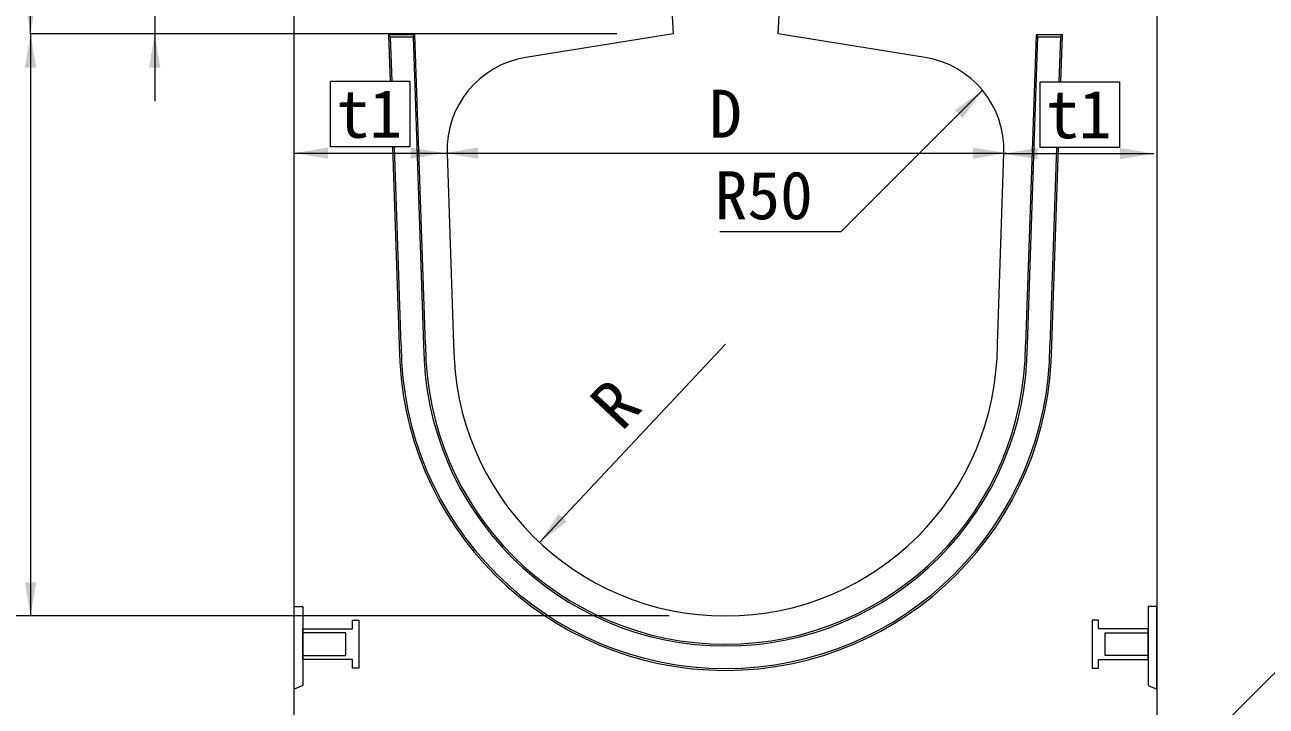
# Model space of a CAD drawing. Units: millimetres at full size; details may follow other scales. Extents: x -5959 to -1759, y 1019 to 6959.
# Drawn here: x -5212 to -4550, y 4840 to 5203 of the extents above; entities that cross this region are included whole.
import ezdxf
from ezdxf.enums import TextEntityAlignment as Align

# ---------------------------------------------------------------- set-up
doc = ezdxf.new("R2010")
doc.units = ezdxf.units.MM
doc.header["$LTSCALE"] = 10
doc.linetypes.add('DASHED', pattern=[7.5, 6, -1.5])
for name, color, linetype, lineweight in [('KIJUN', 253, 'Continuous', 5), ('SUNPO_S10', 3, 'Continuous', 9), ('補助線', 8, 'Continuous', 5)]:
    doc.layers.add(name, color=color, linetype=linetype, lineweight=lineweight)
doc.styles.add('ＭＳ ゴシック', font='')
doc.styles.get('ＭＳ ゴシック').set_extended_font_data('MS Gothic')

# ---------------------------------------------------------------- blocks, each defined once
blk = doc.blocks.new('filled_arrow')
at = {"color": 0, "linetype": 'Continuous', "lineweight": -2}
blk.add_solid([(7.5, 1.25), (0, 0), (7.5, -1.25)], dxfattribs=at)

msp = doc.modelspace()

# ---------------------------------------------------------------- linework, layer by layer
at = {"layer": 'KIJUN', "color": 3, "lineweight": 20}
for p, q in [((-5018.18, 5198.13), (-5017.15, 5197.13)), ((-5018.18, 5198.13), (-5017.15, 5197.13)), ((-5005.14, 5197.13), (-5004.17, 5198.13)), ((-5005.14, 5197.13), (-5004.17, 5198.13)), ((-4672.86, 5198.13), (-4671.89, 5197.13)), ((-4659.88, 5197.13), (-4658.85, 5198.13))]:
    msp.add_line(p, q, dxfattribs=at)
at = {"layer": 'KIJUN', "color": 3}
for p, q in [((-5016.13, 5138.29), (-5012.51, 5032.61)), ((-5011.51, 5032.63), (-5015.13, 5138.29)), ((-4661.91, 5138.04), (-4665.52, 5032.63)), ((-4664.52, 5032.61), (-4660.91, 5138.04))]:
    msp.add_line(p, q, dxfattribs=at)
at = {"layer": 'KIJUN', "color": 7, "lineweight": 20}
for p, q in [((-4987, 5135.02), (-4983.51, 5033.13)), ((-4693.51, 5033.13), (-4690.03, 5135.02))]:
    msp.add_line(p, q, dxfattribs=at)
msp.add_lwpolyline([(-4732.1, 5186.1), (-4810.51, 5198.65), (-4808.01, 5244.93), (-4808.01, 5248.13), (-4795.01, 5248.13), (-4795.01, 5298.13), (-4611.51, 5298.13), (-4608.51, 5268.13), (-4608.51, 4813.13), (-4628.51, 4793.13), (-5048.51, 4793.13), (-5068.51, 4813.13), (-5068.51, 5268.13), (-5065.51, 5298.13), (-4882.01, 5298.13), (-4882.01, 5248.13), (-4869.01, 5248.13), (-4869.01, 5244.93), (-4866.51, 5198.65), (-4944.93, 5186.1)], dxfattribs=at)
at = {"layer": 'KIJUN', "color": 3}
for points in [[(-4998.51, 5032.87), (-5004.17, 5198.13), (-5018.18, 5198.13), (-5017.33, 5173.32)], [(-4659.71, 5173.07), (-4658.85, 5198.13), (-4672.86, 5198.13), (-4678.52, 5032.87)], [(-5016.33, 5173.32), (-5017.15, 5197.13), (-5005.14, 5197.13), (-4999.51, 5032.85)], [(-4677.52, 5032.85), (-4671.89, 5197.13), (-4659.88, 5197.13), (-4660.71, 5173.07)]]:
    msp.add_lwpolyline(points, dxfattribs=at)
at = {"layer": 'KIJUN', "color": 7, "lineweight": 9}
for points in [[(-5068.51, 4849.13), (-5068.51, 4893.13), (-5064.01, 4893.13), (-5064.01, 4851.13)], [(-4608.51, 4849.13), (-4608.51, 4893.13), (-4613.01, 4893.13), (-4613.01, 4851.13)]]:
    msp.add_lwpolyline(points, close=True, dxfattribs=at)
at = {"layer": 'KIJUN', "color": 7, "linetype": 'DASHED', "lineweight": 9}
for points in [[(-5064.01, 4864.91), (-5064.01, 4881.36), (-5037.51, 4881.36), (-5037.51, 4885.88), (-5034.01, 4885.88), (-5034.01, 4860.38), (-5037.51, 4860.38), (-5037.51, 4864.91)], [(-4613.01, 4864.91), (-4613.01, 4881.36), (-4639.51, 4881.36), (-4639.51, 4885.88), (-4643.01, 4885.88), (-4643.01, 4860.38), (-4639.51, 4860.38), (-4639.51, 4864.91)], [(-5064.01, 4879.13), (-5064.01, 4867.13), (-5041.01, 4867.13), (-5041.01, 4879.13)], [(-4613.01, 4879.13), (-4613.01, 4867.13), (-4636.01, 4867.13), (-4636.01, 4879.13)]]:
    msp.add_lwpolyline(points, close=True, dxfattribs=at)
at = {"layer": 'KIJUN', "color": 7, "lineweight": 20}
for centre, radius, start, end in [((-4937.03, 5136.73), 50, 99.09028, 181.96142), ((-4740, 5136.73), 50, 358.03858, 80.90972), ((-4838.51, 5033.13), 145, 180, 0)]:
    msp.add_arc(centre, radius, start, end, dxfattribs=at)
at = {"layer": 'KIJUN', "color": 3}
for radius, start, end in [(174, 180.17091, 359.82909), (173, 180.16574, 359.83426), (161, 180.10002, 359.89998), (160, 180.09421, 359.90579)]:
    msp.add_arc((-4838.51, 5033.13), radius, start, end, dxfattribs=at)
at = {"layer": 'SUNPO_S10'}
for p, q in [((-5209.19, 5198.65), (-5209.19, 5298.13)), ((-5142.97, 5284.13), (-5142.97, 5162.65)), ((-5209.19, 5198.65), (-5209.19, 4888.13)), ((-4896.51, 5198.65), (-5209.19, 5198.65)), ((-4896.51, 5198.65), (-5209.19, 5198.65)), ((-4896.51, 5198.65), (-5142.97, 5198.65)), ((-5068.51, 5135.02), (-4988.51, 5135.02)), ((-4988.51, 5135.02), (-4688.51, 5135.02)), ((-4690.03, 5134.77), (-4610.03, 5134.77)), ((-4838.51, 5033.13), (-4937.7, 4927.36)), ((-4868.51, 4888.13), (-5282.51, 4888.13)), ((-4868.51, 4888.13), (-5282.51, 4888.13)), ((-4868.51, 4888.13), (-5209.19, 4888.13))]:
    msp.add_line(p, q, dxfattribs=at)
for points in [[(-4701.4, 5168.52), (-4776.95, 5092.97), (-4841.56, 5092.97)], [(-4624.62, 4778.8), (-4540.55, 4862.87), (-4353.27, 4862.87)]]:
    msp.add_lwpolyline(points, dxfattribs=at)
at = {"layer": '補助線', "lineweight": 13}
for points in [[(-5049.22, 5173.32), (-5006.83, 5173.32), (-5006.83, 5138.29), (-5049.22, 5138.29)], [(-4670.74, 5173.07), (-4628.35, 5173.07), (-4628.35, 5138.04), (-4670.74, 5138.04)]]:
    msp.add_lwpolyline(points, close=True, dxfattribs=at)

# ---------------------------------------------------------------- block references
at = {"layer": 'SUNPO_S10', "xscale": 2.4, "yscale": 2.4}
for p, rotation in [((-5209.19, 5198.65), 90), ((-5209.19, 5198.65), 270), ((-5142.97, 5198.65), 270), ((-4701.4, 5168.52), 225), ((-4988.51, 5135.02), 180), ((-4688.51, 5135.02), 180), ((-4610.03, 5134.77), 180), ((-4937.7, 4927.36), 46.8), ((-5209.19, 4888.13), 90)]:
    msp.add_blockref('filled_arrow', p, dxfattribs=dict(at, rotation=rotation))
for p in [(-5068.51, 5135.02), (-4988.51, 5135.02), (-4690.03, 5134.77)]:
    msp.add_blockref('filled_arrow', p, dxfattribs=at)

# ---------------------------------------------------------------- texts
at = {"layer": 'SUNPO_S10', "style": 'ＭＳ ゴシック'}
for s, p in [('t1', (-5028.51, 5156.02)), ('D', (-4838.51, 5156.02)), ('t1', (-4650.03, 5155.77))]:
    msp.add_text(s, height=25.63, dxfattribs=at).set_placement(p, align=Align.MIDDLE_CENTER)
msp.add_text('R50', height=25.63, dxfattribs=at).set_placement((-4791.95, 5125.37), align=Align.TOP_RIGHT)
msp.add_text('R', height=25.63, rotation=46.838, dxfattribs=at).set_placement((-4897.27, 5001.18), align=Align.MIDDLE_CENTER)

doc.saveas('drawing.dxf')
